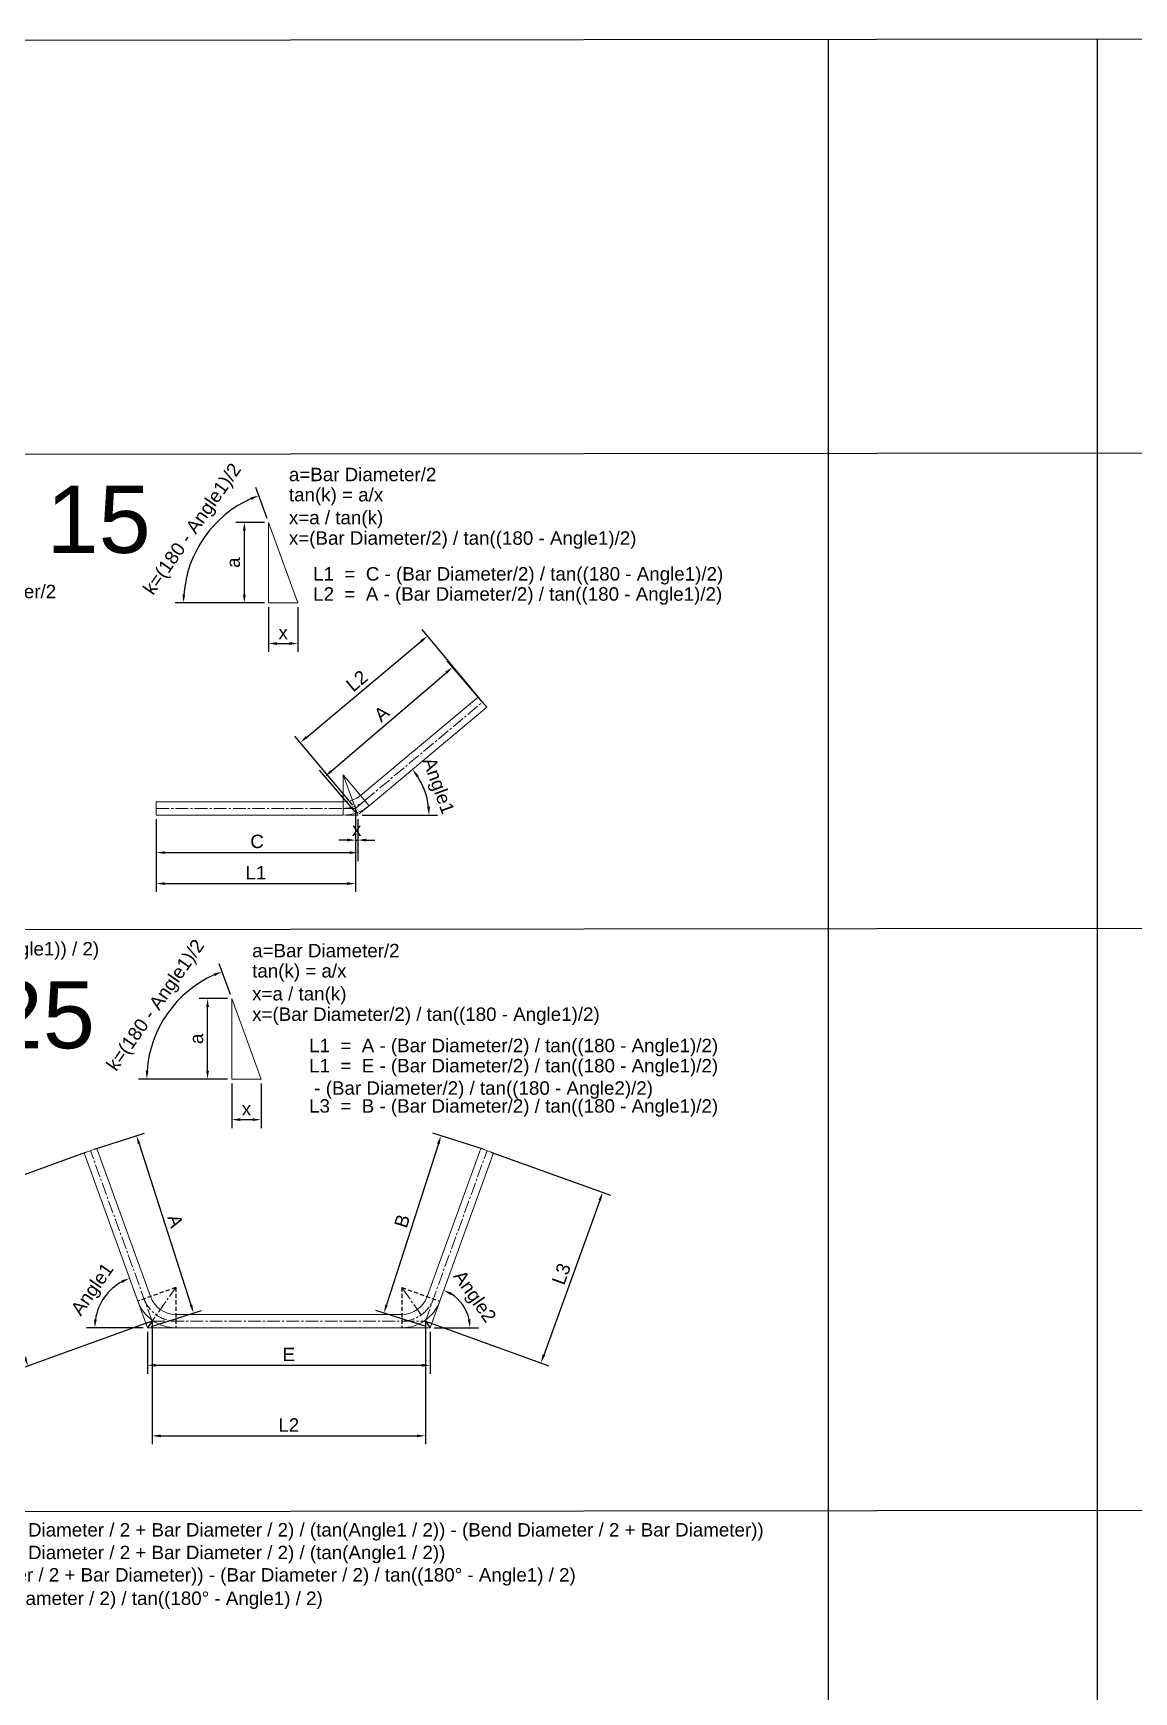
# Model space of a CAD drawing. Header units: metres. Extents: x 125 to 13754, y 1503 to 11930.
# Drawn here: x 4461 to 6101, y 8860 to 11331 of the extents above; entities that cross this region are included whole.
import ezdxf

# ---------------------------------------------------------------- set-up
doc = ezdxf.new("R2010")
doc.units = ezdxf.units.M
doc.linetypes.add('CENTER2', pattern=[28.575, 19.05, -3.175, 3.175, -3.175])
doc.linetypes.add('HIDDEN', pattern=[9.525, 6.35, -3.175])
doc.layers.add('Border', color=6, linetype='HIDDEN')
for name, color, linetype, lineweight in [('CL', 5, 'CENTER2', 0), ('D-STR-DIM', 7, 'Continuous', 0), ('Rebar', 7, 'Continuous', 20)]:
    doc.layers.add(name, color=color, linetype=linetype, lineweight=lineweight)
doc.styles.add('Arial', font='arial.ttf')
doc.dimstyles.new('Check', dxfattribs={"dimscale": 10, "dimtxt": 2, "dimasz": 1.25, "dimexe": 1.25, "dimexo": 0.625, "dimtad": 1, "dimtoh": 1, "dimdec": 1, "dimtxsty": 'Arial', "dimcen": 2.5, "dimclrd": 8, "dimclre": 8, "dimclrt": 1, "dimaunit": 1, "dimadec": 3, "dimazin": 0, "dimtfac": 1, "dimtdec": 1, "dimtix": 1, "dimtmove": 0, "dimatfit": 3, "dimfxl": 1, "dimarcsym": 0})
doc.dimstyles.new('D1-1', dxfattribs={"dimscale": 10, "dimtxt": 2, "dimasz": 1.25, "dimexe": 1.25, "dimexo": 0.625, "dimtad": 1, "dimdec": 1, "dimtxsty": 'Arial', "dimcen": 2.5, "dimclrd": 8, "dimclre": 8, "dimclrt": 4, "dimadec": 1, "dimazin": 0, "dimtfac": 1, "dimtdec": 1, "dimtix": 1, "dimtmove": 0, "dimatfit": 3, "dimfxl": 1, "dimarcsym": 0})

# ---------------------------------------------------------------- blocks, each defined once
blk = doc.blocks.new('*D11')
at = {"layer": 'D-STR-DIM', "color": 8, "lineweight": -2, "transparency": 16777216}
for p, q in [((4644.6, 10159.8), (4644.6, 10097.7)), ((4945, 10159.8), (4945, 10097.7)), ((4657.1, 10110.2), (4932.5, 10110.2))]:
    blk.add_line(p, q, dxfattribs=at)
at = {"layer": 'D-STR-DIM', "color": 8, "transparency": 16777216}
for points in [[(4657.1, 10112.3), (4657.1, 10108.1), (4644.6, 10110.2)], [(4932.5, 10112.3), (4932.5, 10108.1), (4945, 10110.2)]]:
    blk.add_solid(points, dxfattribs=at)
at = {"layer": 'Defpoints', "color": 0, "transparency": 16777216}
for p in [(4644.6, 10166.1), (4945, 10166.1), (4945, 10110.2)]:
    blk.add_point(p, dxfattribs=at)
at = {"layer": 'D-STR-DIM', "color": 4, "transparency": 16777216, "insert": (4794.8, 10126.8), "char_height": 20, "attachment_point": 5, "style": 'Arial'}
blk.add_mtext('C', dxfattribs=at)
blk = doc.blocks.new('*D12')
at = {"layer": 'D-STR-DIM', "color": 8, "lineweight": -2, "transparency": 16777216}
for p, q in [((4905.4, 10231.6), (5076.5, 10378.2)), ((5131, 10333.7), (5077.8, 10395.8)), ((4940.9, 10170.8), (4887.7, 10232.9))]:
    blk.add_line(p, q, dxfattribs=at)
at = {"layer": 'D-STR-DIM', "color": 8, "transparency": 16777216}
for points in [[(5075.1, 10379.8), (5077.8, 10376.6), (5086, 10386.3)], [(4904, 10233.1), (4906.7, 10230), (4895.9, 10223.4)]]:
    blk.add_solid(points, dxfattribs=at)
at = {"layer": 'Defpoints', "color": 0, "transparency": 16777216}
for p in [(5086, 10386.3), (5135.1, 10329), (4945, 10166.1)]:
    blk.add_point(p, dxfattribs=at)
at = {"layer": 'D-STR-DIM', "color": 4, "transparency": 16777216, "insert": (4980.3, 10317.2), "char_height": 20, "attachment_point": 5, "rotation": 40.595, "style": 'Arial'}
blk.add_mtext('A', dxfattribs=at)
blk = doc.blocks.new('*D26')
at = {"layer": 'D-STR-DIM', "color": 8, "lineweight": -2, "transparency": 16777216}
for p, q in [((4631.4, 9396.1), (4631.4, 9334)), ((5052.5, 9396.1), (5052.5, 9334)), ((4643.9, 9346.5), (5040, 9346.5))]:
    blk.add_line(p, q, dxfattribs=at)
at = {"layer": 'D-STR-DIM', "color": 8, "transparency": 16777216}
for points in [[(4643.9, 9348.6), (4643.9, 9344.4), (4631.4, 9346.5)], [(5040, 9348.6), (5040, 9344.4), (5052.5, 9346.5)]]:
    blk.add_solid(points, dxfattribs=at)
at = {"layer": 'Defpoints', "color": 0, "transparency": 16777216}
for p in [(4631.4, 9402.4), (5052.5, 9402.4), (5052.5, 9346.5)]:
    blk.add_point(p, dxfattribs=at)
at = {"layer": 'D-STR-DIM', "color": 4, "transparency": 16777216, "insert": (4842, 9362.7), "char_height": 20, "attachment_point": 5, "style": 'Arial'}
blk.add_mtext('E', dxfattribs=at)
blk = doc.blocks.new('*D27')
at = {"layer": 'D-STR-DIM', "color": 8, "lineweight": -2, "transparency": 16777216}
for p, q in [((4552.4, 9668.2), (4627.1, 9692.2)), ((4619.1, 9676.5), (4696.3, 9436.4)), ((4637.4, 9404.3), (4712.1, 9428.3))]:
    blk.add_line(p, q, dxfattribs=at)
at = {"layer": 'D-STR-DIM', "color": 8, "transparency": 16777216}
for points in [[(4621, 9677.1), (4617.1, 9675.8), (4615.2, 9688.4)], [(4698.3, 9437), (4694.3, 9435.8), (4700.2, 9424.5)]]:
    blk.add_solid(points, dxfattribs=at)
at = {"layer": 'Defpoints', "color": 0, "transparency": 16777216}
for p in [(4546.5, 9666.3), (4700.2, 9424.5), (4631.4, 9402.4)]:
    blk.add_point(p, dxfattribs=at)
at = {"layer": 'D-STR-DIM', "color": 4, "transparency": 16777216, "insert": (4673.2, 9561.4), "char_height": 20, "attachment_point": 5, "rotation": 287.8392, "style": 'Arial'}
blk.add_mtext('A', dxfattribs=at)
blk = doc.blocks.new('*D28')
at = {"layer": 'D-STR-DIM', "color": 8, "lineweight": -2, "transparency": 16777216}
for p, q in [((5131.5, 9668.2), (5056.8, 9692.2)), ((5064.9, 9676.5), (4987.6, 9436.4)), ((5046.6, 9404.3), (4971.9, 9428.3))]:
    blk.add_line(p, q, dxfattribs=at)
at = {"layer": 'D-STR-DIM', "color": 8, "transparency": 16777216}
for points in [[(5062.9, 9677.1), (5066.9, 9675.8), (5068.7, 9688.4)], [(4985.7, 9437), (4989.6, 9435.8), (4983.8, 9424.5)]]:
    blk.add_solid(points, dxfattribs=at)
at = {"layer": 'Defpoints', "color": 0, "transparency": 16777216}
for p in [(5137.5, 9666.3), (4983.8, 9424.5), (5052.5, 9402.4)]:
    blk.add_point(p, dxfattribs=at)
at = {"layer": 'D-STR-DIM', "color": 4, "transparency": 16777216, "insert": (5010.8, 9561.4), "char_height": 20, "attachment_point": 5, "rotation": 72.1608, "style": 'Arial'}
blk.add_mtext('B', dxfattribs=at)
blk = doc.blocks.new('*D40')
at = {"layer": 'D-STR-DIM', "color": 8, "lineweight": -2, "transparency": 16777216}
blk.add_line((5058.8, 9402.4), (5124.5, 9402.4), dxfattribs=at)
blk.add_arc((5052.5, 9402.4), 59.5, 12.0601, 58.0334, dxfattribs=at)
at = {"layer": 'D-STR-DIM', "color": 8, "transparency": 16777216}
for points in [[(5083.1, 9451), (5085, 9454.7), (5072.8, 9458.3)], [(5112.8, 9415), (5108.7, 9414.6), (5112, 9402.4)]]:
    blk.add_solid(points, dxfattribs=at)
at = {"layer": 'Defpoints', "color": 0, "transparency": 16777216}
for p in [(5146.9, 9662.9), (5107.2, 9426), (4631.4, 9402.4), (5052.5, 9402.4), (5052.5, 9402.4)]:
    blk.add_point(p, dxfattribs=at)
at = {"layer": 'D-STR-DIM', "color": 4, "transparency": 16777216, "insert": (5117, 9447.6), "char_height": 20, "attachment_point": 5, "rotation": 305.0467, "style": 'Arial'}
blk.add_mtext('Angle2', dxfattribs=at)
blk = doc.blocks.new('*D41')
at = {"layer": 'D-STR-DIM', "color": 8, "lineweight": -2, "transparency": 16777216}
blk.add_line((4625.2, 9402.4), (4540.4, 9402.4), dxfattribs=at)
blk.add_arc((4631.4, 9402.4), 78.5, 119.0378, 170.8687, dxfattribs=at)
at = {"layer": 'D-STR-DIM', "color": 8, "transparency": 16777216}
for points in [[(4592.4, 9472.9), (4594.2, 9469.1), (4604.7, 9476.2)], [(4556, 9414.7), (4551.8, 9415), (4552.9, 9402.4)]]:
    blk.add_solid(points, dxfattribs=at)
at = {"layer": 'Defpoints', "color": 0, "transparency": 16777216}
for p in [(4537.1, 9662.9), (4577.6, 9459.6), (4631.4, 9402.4), (4631.4, 9402.4), (5052.5, 9402.4)]:
    blk.add_point(p, dxfattribs=at)
at = {"layer": 'D-STR-DIM', "color": 4, "transparency": 16777216, "insert": (4551.4, 9458.5), "char_height": 20, "attachment_point": 5, "rotation": 54.9533, "style": 'Arial'}
blk.add_mtext('Angle1', dxfattribs=at)
blk = doc.blocks.new('*D102')
at = {"layer": 'D-STR-DIM', "color": 8, "lineweight": -2, "transparency": 16777216}
blk.add_line((4951.3, 10166.1), (5063.5, 10166.1), dxfattribs=at)
blk.add_arc((4945, 10166.1), 106, 6.7593, 33.1487, dxfattribs=at)
at = {"layer": 'D-STR-DIM', "color": 8, "transparency": 16777216}
for points in [[(5032.1, 10222.8), (5035.5, 10225.3), (5026.3, 10234.1)], [(5052.4, 10178.7), (5048.2, 10178.4), (5051, 10166.1)]]:
    blk.add_solid(points, dxfattribs=at)
at = {"layer": 'Defpoints', "color": 0, "transparency": 16777216}
for p in [(5137, 10326.7), (4961.7, 10180), (5048.2, 10190.5), (4644.6, 10166.1), (4923.2, 10166.1)]:
    blk.add_point(p, dxfattribs=at)
at = {"layer": 'D-STR-DIM', "color": 4, "transparency": 16777216, "insert": (5062.7, 10208.8), "char_height": 20, "attachment_point": 5, "rotation": 289.954, "style": 'Arial'}
blk.add_mtext('Angle1', dxfattribs=at)
blk = doc.blocks.new('*D133')
at = {"layer": 'D-STR-DIM', "color": 8, "lineweight": -2, "transparency": 16777216}
for p, q in [((4644.6, 10159.8), (4644.6, 10051.6)), ((4941.4, 10169.8), (4941.4, 10051.6)), ((4657.1, 10064.1), (4928.9, 10064.1))]:
    blk.add_line(p, q, dxfattribs=at)
at = {"layer": 'D-STR-DIM', "color": 8, "transparency": 16777216}
for points in [[(4657.1, 10066.1), (4657.1, 10062), (4644.6, 10064.1)], [(4928.9, 10066.1), (4928.9, 10062), (4941.4, 10064.1)]]:
    blk.add_solid(points, dxfattribs=at)
at = {"layer": 'Defpoints', "color": 0, "transparency": 16777216}
for p in [(4644.6, 10166.1), (4941.4, 10176.1), (4941.4, 10064.1)]:
    blk.add_point(p, dxfattribs=at)
at = {"layer": 'D-STR-DIM', "color": 1, "transparency": 16777216, "insert": (4793, 10080.3), "char_height": 20, "attachment_point": 5, "style": 'Arial'}
blk.add_mtext('L1', dxfattribs=at)
blk = doc.blocks.new('*D134')
at = {"layer": 'D-STR-DIM', "color": 8, "lineweight": -2, "transparency": 16777216}
for p, q in [((4805.7, 10602.1), (4763.3, 10602.1)), ((4775.8, 10494.6), (4775.8, 10589.6)), ((4805.7, 10482.1), (4763.3, 10482.1))]:
    blk.add_line(p, q, dxfattribs=at)
at = {"layer": 'D-STR-DIM', "color": 8, "transparency": 16777216}
for points in [[(4773.7, 10589.6), (4777.9, 10589.6), (4775.8, 10602.1)], [(4773.7, 10494.6), (4777.9, 10494.6), (4775.8, 10482.1)]]:
    blk.add_solid(points, dxfattribs=at)
at = {"layer": 'Defpoints', "color": 0, "transparency": 16777216}
for p in [(4775.8, 10602.1), (4811.9, 10602.1), (4811.9, 10482.1)]:
    blk.add_point(p, dxfattribs=at)
at = {"layer": 'D-STR-DIM', "color": 1, "transparency": 16777216, "insert": (4759.4, 10542.1), "char_height": 20, "attachment_point": 5, "rotation": 90, "style": 'Arial'}
blk.add_mtext('a', dxfattribs=at)
blk = doc.blocks.new('*D135')
at = {"layer": 'D-STR-DIM', "color": 8, "lineweight": -2, "transparency": 16777216}
for p, q in [((4811.9, 10475.8), (4811.9, 10409.2)), ((4855.5, 10475.8), (4855.5, 10409.2)), ((4824.4, 10421.7), (4843, 10421.7))]:
    blk.add_line(p, q, dxfattribs=at)
at = {"layer": 'D-STR-DIM', "color": 8, "transparency": 16777216}
for points in [[(4824.4, 10423.8), (4824.4, 10419.6), (4811.9, 10421.7)], [(4843, 10423.8), (4843, 10419.6), (4855.5, 10421.7)]]:
    blk.add_solid(points, dxfattribs=at)
at = {"layer": 'Defpoints', "color": 0, "transparency": 16777216}
for p in [(4811.9, 10482.1), (4855.5, 10482.1), (4855.5, 10421.7)]:
    blk.add_point(p, dxfattribs=at)
at = {"layer": 'D-STR-DIM', "color": 1, "transparency": 16777216, "insert": (4833.7, 10438), "char_height": 20, "attachment_point": 5, "style": 'Arial'}
blk.add_mtext('x', dxfattribs=at)
blk = doc.blocks.new('*D136')
at = {"layer": 'D-STR-DIM', "color": 8, "lineweight": -2, "transparency": 16777216}
for p, q in [((4809.8, 10608), (4793.1, 10653.9)), ((4805.7, 10482.1), (4672.7, 10482.1))]:
    blk.add_line(p, q, dxfattribs=at)
blk.add_arc((4855.5, 10482.1), 170.3, 114.1569, 175.7929, dxfattribs=at)
at = {"layer": 'D-STR-DIM', "color": 8, "transparency": 16777216}
for points in [[(4785, 10639.4), (4786.6, 10635.5), (4797.4, 10642.1)], [(4687.7, 10494.5), (4683.6, 10494.6), (4685.2, 10482.1)]]:
    blk.add_solid(points, dxfattribs=at)
at = {"layer": 'Defpoints', "color": 0, "transparency": 16777216}
for p in [(4738.7, 10606), (4811.9, 10602.1), (4811.9, 10482.1), (4855.5, 10482.1), (4855.5, 10482.1)]:
    blk.add_point(p, dxfattribs=at)
at = {"layer": 'D-STR-DIM', "color": 1, "transparency": 16777216, "insert": (4700.2, 10590.9), "char_height": 20, "attachment_point": 5, "rotation": 54.9749, "style": 'Arial'}
blk.add_mtext('k=(180 - Angle1)/2', dxfattribs=at)
blk = doc.blocks.new('*D137')
at = {"layer": 'D-STR-DIM', "color": 8, "lineweight": -2, "transparency": 16777216}
for p, q in [((4941.4, 10159.8), (4941.4, 10116.4)), ((4945, 10159.8), (4945, 10116.4)), ((4928.9, 10128.9), (4916.4, 10128.9)), ((4941.4, 10128.9), (4945, 10128.9)), ((4957.5, 10128.9), (4970, 10128.9))]:
    blk.add_line(p, q, dxfattribs=at)
at = {"layer": 'D-STR-DIM', "color": 8, "transparency": 16777216}
for points in [[(4928.9, 10131), (4928.9, 10126.8), (4941.4, 10128.9)], [(4957.5, 10131), (4957.5, 10126.8), (4945, 10128.9)]]:
    blk.add_solid(points, dxfattribs=at)
at = {"layer": 'Defpoints', "color": 0, "transparency": 16777216}
for p in [(4941.4, 10166.1), (4945, 10166.1), (4945, 10128.9)]:
    blk.add_point(p, dxfattribs=at)
at = {"layer": 'D-STR-DIM', "color": 1, "transparency": 16777216, "insert": (4943.2, 10145.1), "char_height": 20, "attachment_point": 5, "style": 'Arial'}
blk.add_mtext('x', dxfattribs=at)
blk = doc.blocks.new('*D226')
at = {"layer": 'D-STR-DIM', "color": 8, "lineweight": -2, "transparency": 16777216}
for p, q in [((4750.9, 9892.8), (4708.5, 9892.8)), ((4721, 9785.3), (4721, 9880.3)), ((4750.9, 9772.8), (4708.5, 9772.8))]:
    blk.add_line(p, q, dxfattribs=at)
at = {"layer": 'D-STR-DIM', "color": 8, "transparency": 16777216}
for points in [[(4719, 9880.3), (4723.1, 9880.3), (4721, 9892.8)], [(4719, 9785.3), (4723.1, 9785.3), (4721, 9772.8)]]:
    blk.add_solid(points, dxfattribs=at)
at = {"layer": 'Defpoints', "color": 0, "transparency": 16777216}
for p in [(4721, 9892.8), (4757.2, 9892.8), (4757.2, 9772.8)]:
    blk.add_point(p, dxfattribs=at)
at = {"layer": 'D-STR-DIM', "color": 1, "transparency": 16777216, "insert": (4704.6, 9832.8), "char_height": 20, "attachment_point": 5, "rotation": 90, "style": 'Arial'}
blk.add_mtext('a', dxfattribs=at)
blk = doc.blocks.new('*D227')
at = {"layer": 'D-STR-DIM', "color": 8, "lineweight": -2, "transparency": 16777216}
for p, q in [((4757.2, 9766.5), (4757.2, 9699.9)), ((4800.7, 9766.5), (4800.7, 9699.9)), ((4769.7, 9712.4), (4788.2, 9712.4))]:
    blk.add_line(p, q, dxfattribs=at)
at = {"layer": 'D-STR-DIM', "color": 8, "transparency": 16777216}
for points in [[(4769.7, 9714.5), (4769.7, 9710.4), (4757.2, 9712.4)], [(4788.2, 9714.5), (4788.2, 9710.4), (4800.7, 9712.4)]]:
    blk.add_solid(points, dxfattribs=at)
at = {"layer": 'Defpoints', "color": 0, "transparency": 16777216}
for p in [(4757.2, 9772.8), (4800.7, 9772.8), (4800.7, 9712.4)]:
    blk.add_point(p, dxfattribs=at)
at = {"layer": 'D-STR-DIM', "color": 1, "transparency": 16777216, "insert": (4779, 9728.7), "char_height": 20, "attachment_point": 5, "style": 'Arial'}
blk.add_mtext('x', dxfattribs=at)
blk = doc.blocks.new('*D228')
at = {"layer": 'D-STR-DIM', "color": 8, "lineweight": -2, "transparency": 16777216}
for p, q in [((4755, 9898.7), (4738.4, 9944.6)), ((4750.9, 9772.8), (4618, 9772.8))]:
    blk.add_line(p, q, dxfattribs=at)
blk.add_arc((4800.7, 9772.8), 170.3, 114.1569, 175.7929, dxfattribs=at)
at = {"layer": 'D-STR-DIM', "color": 8, "transparency": 16777216}
for points in [[(4730.3, 9930.1), (4731.8, 9926.2), (4742.6, 9932.8)], [(4633, 9785.2), (4628.8, 9785.4), (4630.5, 9772.8)]]:
    blk.add_solid(points, dxfattribs=at)
at = {"layer": 'Defpoints', "color": 0, "transparency": 16777216}
for p in [(4683.9, 9896.7), (4757.2, 9892.8), (4757.2, 9772.8), (4800.7, 9772.8), (4800.7, 9772.8)]:
    blk.add_point(p, dxfattribs=at)
at = {"layer": 'D-STR-DIM', "color": 1, "transparency": 16777216, "insert": (4645.4, 9881.6), "char_height": 20, "attachment_point": 5, "rotation": 54.9749, "style": 'Arial'}
blk.add_mtext('k=(180 - Angle1)/2', dxfattribs=at)
blk = doc.blocks.new('*D229')
at = {"layer": 'D-STR-DIM', "color": 8, "lineweight": -2, "transparency": 16777216}
for p, q in [((4540.6, 9664.1), (4349.8, 9595)), ((4365.8, 9587.5), (4449.2, 9357.2)), ((4632.6, 9410.3), (4441.7, 9341.2))]:
    blk.add_line(p, q, dxfattribs=at)
at = {"layer": 'D-STR-DIM', "color": 8, "transparency": 16777216}
for points in [[(4367.8, 9588.2), (4363.8, 9586.8), (4361.5, 9599.3)], [(4451.2, 9357.9), (4447.3, 9356.4), (4453.5, 9345.4)]]:
    blk.add_solid(points, dxfattribs=at)
at = {"layer": 'Defpoints', "color": 0, "transparency": 16777216}
for p in [(4546.5, 9666.3), (4638.4, 9412.4), (4453.5, 9345.4)]:
    blk.add_point(p, dxfattribs=at)
at = {"layer": 'D-STR-DIM', "color": 1, "transparency": 16777216, "insert": (4422.8, 9477.9), "char_height": 20, "width": 689.42, "attachment_point": 5, "rotation": 289.9065, "style": 'Arial'}
blk.add_mtext('L1 ', dxfattribs=at)
blk = doc.blocks.new('*D230')
at = {"layer": 'D-STR-DIM', "color": 8, "lineweight": -2, "transparency": 16777216}
for p, q in [((4638.4, 9406.1), (4638.4, 9228.9)), ((5045.5, 9406.1), (5045.5, 9228.9)), ((4650.9, 9241.4), (5033, 9241.4))]:
    blk.add_line(p, q, dxfattribs=at)
at = {"layer": 'D-STR-DIM', "color": 8, "transparency": 16777216}
for points in [[(4650.9, 9243.4), (4650.9, 9239.3), (4638.4, 9241.4)], [(5033, 9243.4), (5033, 9239.3), (5045.5, 9241.4)]]:
    blk.add_solid(points, dxfattribs=at)
at = {"layer": 'Defpoints', "color": 0, "transparency": 16777216}
for p in [(4638.4, 9412.4), (5045.5, 9412.4), (5045.5, 9241.4)]:
    blk.add_point(p, dxfattribs=at)
at = {"layer": 'D-STR-DIM', "color": 1, "transparency": 16777216, "insert": (4842, 9257.6), "char_height": 20, "width": 666.65, "attachment_point": 5, "style": 'Arial'}
blk.add_mtext('L2', dxfattribs=at)
blk = doc.blocks.new('*D331')
at = {"layer": 'D-STR-DIM', "color": 8, "lineweight": -2, "transparency": 16777216}
for p, q in [((5126.8, 10339.3), (5040.6, 10442.4)), ((4868.8, 10282.4), (5039, 10424.8)), ((4937.4, 10180.9), (4851.2, 10283.9))]:
    blk.add_line(p, q, dxfattribs=at)
at = {"layer": 'D-STR-DIM', "color": 8, "transparency": 16777216}
for points in [[(5037.7, 10426.4), (5040.4, 10423.2), (5048.6, 10432.8)], [(4867.4, 10284), (4870.1, 10280.8), (4859.2, 10274.4)]]:
    blk.add_solid(points, dxfattribs=at)
at = {"layer": 'Defpoints', "color": 0, "transparency": 16777216}
for p in [(5048.6, 10432.8), (5130.8, 10334.5), (4941.4, 10176.1)]:
    blk.add_point(p, dxfattribs=at)
at = {"layer": 'D-STR-DIM', "color": 1, "transparency": 16777216, "insert": (4943.4, 10366.1), "char_height": 20, "attachment_point": 5, "rotation": 39.908, "style": 'Arial'}
blk.add_mtext('L2', dxfattribs=at)
blk = doc.blocks.new('*D332')
at = {"layer": 'D-STR-DIM', "color": 8, "lineweight": -2, "transparency": 16777216}
for p, q in [((5143.3, 9664.1), (5321.4, 9599.7)), ((5305.4, 9592.2), (5221.9, 9361.8)), ((5051.4, 9410.3), (5229.4, 9345.8))]:
    blk.add_line(p, q, dxfattribs=at)
at = {"layer": 'D-STR-DIM', "color": 8, "transparency": 16777216}
for points in [[(5303.4, 9592.9), (5307.3, 9591.5), (5309.6, 9603.9)], [(5220, 9362.5), (5223.9, 9361.1), (5217.7, 9350)]]:
    blk.add_solid(points, dxfattribs=at)
at = {"layer": 'Defpoints', "color": 0, "transparency": 16777216}
for p in [(5137.5, 9666.3), (5045.5, 9412.4), (5217.7, 9350)]:
    blk.add_point(p, dxfattribs=at)
at = {"layer": 'D-STR-DIM', "color": 1, "transparency": 16777216, "insert": (5248.2, 9482.6), "char_height": 20, "attachment_point": 5, "rotation": 70.0935, "style": 'Arial'}
blk.add_mtext('L3', dxfattribs=at)

msp = doc.modelspace()

# ---------------------------------------------------------------- linework, layer by layer
for p, q in [((125.39, 11315.67), (13753.94, 11330.87)), ((5645.5, 11321.67), (5645.5, 1503.29)), ((6046.99, 1503.29), (6046.99, 11322.27)), ((125.39, 10698.87), (13753.94, 10714.07)), ((125.39, 9991.13), (13753.94, 10006.33)), ((125.39, 9123.75), (13753.94, 9138.95))]:
    msp.add_line(p, q)
at = {"layer": 'Border'}
for p, q in [((4673.5, 9462.38), (4617.09, 9441.95)), ((4673.5, 9462.38), (4673.5, 9402.38)), ((5010.46, 9462.38), (5010.46, 9402.38)), ((5010.46, 9462.38), (5066.87, 9441.95))]:
    msp.add_line(p, q, dxfattribs=at)
at = {"layer": 'Border', "linetype": 'ByBlock'}
for p, q in [((4638.43, 9412.38), (4629.03, 9408.98)), ((4638.43, 9412.38), (4631.42, 9402.38)), ((4638.43, 9412.38), (4638.43, 9402.38)), ((5045.53, 9412.38), (5045.53, 9402.38)), ((5045.53, 9412.38), (5054.93, 9408.98)), ((5045.53, 9412.38), (5052.55, 9402.38))]:
    msp.add_line(p, q, dxfattribs=at)
at = {"layer": 'CL'}
for p, q in [((4955.31, 10187.72), (5130.81, 10334.49)), ((4644.62, 10176.07), (4923.24, 10176.07)), ((4638.43, 9412.38), (4546.5, 9666.27)), ((5045.53, 9412.38), (5137.47, 9666.27)), ((4631.42, 9402.38), (4673.5, 9462.38)), ((5039.17, 9421.45), (5010.46, 9462.38)), ((4638.43, 9412.38), (5045.53, 9412.38))]:
    msp.add_line(p, q, dxfattribs=at)
msp.add_lwpolyline([(4961.73, 10180.05), (4945.02, 10166.07), (4923.24, 10166.07)], dxfattribs=at)
for centre, start, end in [((4923.24, 10226.07), 270, 309.90796), ((4673.5, 9462.38), 199.90651, 270), ((5010.46, 9462.38), 270, 340.09349)]:
    msp.add_arc(centre, 50, start, end, dxfattribs=at)
at = {"layer": 'Rebar'}
for p, q in [((5137.03, 10326.67), (5124.2, 10342)), ((4537.09, 9662.86), (4555.9, 9669.67)), ((4631.42, 9402.38), (4537.09, 9662.86)), ((4555.9, 9669.67), (4635.89, 9448.76)), ((5128.07, 9669.67), (5048.07, 9448.76)), ((5052.55, 9402.38), (5146.87, 9662.86)), ((5128.07, 9669.67), (5146.87, 9662.86)), ((5010.46, 9422.38), (4673.5, 9422.38)), ((4631.42, 9402.38), (5052.55, 9402.38))]:
    msp.add_line(p, q, dxfattribs=at)
at = {"layer": 'Rebar', "color": 6}
for points in [[(4811.92, 10602.08), (4811.94, 10482.08), (4855.48, 10482.08)], [(4941.39, 10176.07), (4941.39, 10166.07), (4945.02, 10166.07)], [(4757.17, 9892.79), (4757.18, 9772.79), (4800.72, 9772.79)]]:
    msp.add_lwpolyline(points, close=True, dxfattribs=at)
at = {"layer": 'Rebar'}
msp.add_lwpolyline([(5124.58, 10342.32), (4948.9, 10195.39, -0.1759129), (4923.24, 10186.07), (4644.62, 10186.07), (4644.62, 10166.07), (4923.24, 10166.07, 0.1759881), (4961.73, 10180.05), (5137.03, 10326.67)], format="xyb", dxfattribs=at)
for points in [[(4923.24, 10226.07), (4941.39, 10176.07)], [(4923.24, 10226.07), (4923.24, 10166.07)], [(4923.24, 10226.07), (4961.73, 10180.05)], [(4941.39, 10176.07), (4955.31, 10187.72)], [(4923.24, 10176.07), (4941.39, 10176.07)], [(4941.39, 10176.07), (4945.02, 10166.07)]]:
    msp.add_lwpolyline(points, dxfattribs=at)
for centre, radius, start, end in [((4673.5, 9462.38), 60, 199.90651, 270), ((4673.5, 9462.38), 40, 199.90651, 270), ((5010.46, 9462.38), 40, 270, 340.09349), ((5010.46, 9462.38), 60, 270, 340.09349)]:
    msp.add_arc(centre, radius, start, end, dxfattribs=at)

# ---------------------------------------------------------------- texts
at = {"layer": 'Rebar', "style": 'Arial'}
for s, p in [('15', (4480.94, 10556.57)), ('25', (4397.87, 9818.7))]:
    msp.add_text(s, height=100, dxfattribs=at).set_placement(p)
at = {"layer": 'Rebar', "color": 0, "style": 'Arial'}
msp.add_text('L2 = B - (Bar Diameter / 2) / tan((180° - Angle1) / 2) - (Bar Diameter / 2) / tan((180° - (90° - Angle1)) / 2)', height=20, dxfattribs=at).set_placement((3283.07, 9956.97))
at = {"layer": 'Rebar', "color": 0, "char_height": 20, "attachment_point": 1, "style": 'Arial'}
for s, width, insert in [('a=Bar Diameter/2 ', 472.2934, (4842.21, 10683.51)), ('tan(k) = a/x', 671.4797, (4842.21, 10653.4)), ('x=a / tan(k)', 671.4797, (4842.21, 10619.29)), ('x=(Bar Diameter/2) / tan((180 - Angle1)/2)', 671.4797, (4842.21, 10588.8)), ('L1  =  C - (Bar Diameter/2) / tan((180 - Angle1)/2)', 1337.0646, (4878.4, 10535.49)), ('x=Bend Diameter/2 + Bar Diameter/2 ', 472.2934, (4035.76, 10509.16)), ('L2  =  A - (Bar Diameter/2) / tan((180 - Angle1)/2)', 1337.0646, (4878.4, 10505.49)), ('a=Bar Diameter/2 ', 472.2934, (4787.46, 9974.23)), ('tan(k) = a/x', 671.4797, (4787.46, 9944.11)), ('x=a / tan(k)', 671.4797, (4787.46, 9910)), ('x=(Bar Diameter/2) / tan((180 - Angle1)/2)', 671.4797, (4787.46, 9879.51)), ('L1  =  A - (Bar Diameter/2) / tan((180 - Angle1)/2)', 778.5364, (4872.3, 9832.85)), ('L1  =  E - (Bar Diameter/2) / tan((180 - Angle1)/2)\\P - (Bar Diameter/2) / tan((180 - Angle2)/2)', 778.5364, (4872.3, 9802.85)), ('L3  =  B - (Bar Diameter/2) / tan((180 - Angle1)/2)', 778.5364, (4872.3, 9742.85)), ('L1 = A + ((Bend Diameter / 2 + Bar Diameter / 2) / (tan(Angle1 / 2)) - (Bend Diameter / 2 + Bar Diameter))', 1337.0646, (4248.5, 9111.41)), ('L2 = B + ((Bend Diameter / 2 + Bar Diameter / 2) / (tan(Angle1 / 2)) \\P- (Bend Diameter / 2 + Bar Diameter)) - (Bar Diameter / 2) / tan((180° - Angle1) / 2)', 1886.6889, (4248.5, 9077.71)), ('L3  = C - (Bar Diameter / 2) / tan((180° - Angle1) / 2)', 1337.0646, (4247.22, 9009.45))]:
    msp.add_mtext_dynamic_manual_height_columns(s, width=width, gutter_width=50, heights=[0], dxfattribs=dict(at, insert=insert))

# ---------------------------------------------------------------- dimensions: what is measured, and where the dimension line sits
at = {"layer": 'D-STR-DIM'}
for base, line1, line2, text, dimstyle, picture, middle in [((4738.71, 10606), ((4855.48, 10482.08), (4811.92, 10602.08)), ((4811.94, 10482.08), (4855.48, 10482.08)), 'k=(180 - Angle1)/2', 'Check', '*D136', (4700.19, 10590.92)), ((5048.19, 10190.47), ((4961.73, 10180.05), (5137.03, 10326.67)), ((4644.62, 10166.07), (4923.24, 10166.07)), 'Angle1', 'D1-1', '*D102', (5062.75, 10208.81)), ((4683.95, 9896.71), ((4800.72, 9772.79), (4757.17, 9892.79)), ((4757.18, 9772.79), (4800.72, 9772.79)), 'k=(180 - Angle1)/2', 'Check', '*D228', (4645.43, 9881.63)), ((4577.6, 9459.55), ((4631.42, 9402.38), (4537.09, 9662.86)), ((4631.42, 9402.38), (5052.55, 9402.38)), 'Angle1', 'D1-1', '*D41', (4551.39, 9458.51)), ((5107.16, 9425.98), ((5052.55, 9402.38), (5146.87, 9662.86)), ((4631.42, 9402.38), (5052.55, 9402.38)), 'Angle2', 'D1-1', '*D40', (5117, 9447.59))]:
    dim = msp.add_angular_dim_2l(base=base, line1=line1, line2=line2, text=text, dimstyle=dimstyle, dxfattribs=at)
    dim.commit()
    dim.dimension.update_dxf_attribs({"geometry": picture, "text_midpoint": middle})
for base, p1, p2, picture, middle in [((4775.8, 10602.08), (4811.94, 10482.08), (4811.92, 10602.08), '*D134', (4759.38, 10542.08)), ((4721.04, 9892.79), (4757.18, 9772.79), (4757.17, 9892.79), '*D226', (4704.62, 9832.79))]:
    dim = msp.add_linear_dim(base=base, p1=p1, p2=p2, angle=90, text='a', dimstyle='Check', dxfattribs=at)
    dim.commit()
    dim.dimension.update_dxf_attribs({"geometry": picture, "text_midpoint": middle})
for base, p1, p2, text, dimstyle, picture, middle in [((4855.48, 10421.72), (4811.94, 10482.08), (4855.48, 10482.08), 'x', 'Check', '*D135', (4833.71, 10437.97)), ((4941.39, 10064.05), (4644.62, 10166.07), (4941.39, 10176.07), 'L1', 'Check', '*D133', (4793, 10080.35)), ((4945.02, 10110.17), (4644.62, 10166.07), (4945.02, 10166.07), 'C', 'D1-1', '*D11', (4794.82, 10126.76)), ((4945.02, 10128.87), (4941.39, 10166.07), (4945.02, 10166.07), 'x', 'Check', '*D137', (4943.2, 10145.12)), ((4800.72, 9712.43), (4757.18, 9772.79), (4800.72, 9772.79), 'x', 'Check', '*D227', (4778.95, 9728.68)), ((5045.53, 9241.36), (4638.43, 9412.38), (5045.53, 9412.38), 'L2', 'Check', '*D230', (4841.98, 9257.65)), ((5052.55, 9346.49), (4631.42, 9402.38), (5052.55, 9402.38), 'E', 'D1-1', '*D26', (4841.98, 9362.74))]:
    dim = msp.add_linear_dim(base=base, p1=p1, p2=p2, text=text, dimstyle=dimstyle, dxfattribs=at)
    dim.commit()
    dim.dimension.update_dxf_attribs({"geometry": picture, "text_midpoint": middle})
for p1, p2, distance, text, dimstyle, picture, middle in [((4941.39, 10176.07), (5130.81, 10334.49), 128.12, 'L2', 'Check', '*D331', (4943.45, 10366.06)), ((4945.02, 10166.07), (5135.1, 10328.97), 75.53, 'A', 'D1-1', '*D12', (4980.34, 10317.21)), ((4546.5, 9666.27), (4638.43, 9412.38), -196.71, 'L1 ', 'Check', '*D229', (4422.82, 9477.89)), ((4546.5, 9666.27), (4631.42, 9402.38), 72.21, 'A', 'D1-1', '*D27', (4673.16, 9561.42)), ((5137.47, 9666.27), (5052.55, 9402.38), -72.21, 'B', 'D1-1', '*D28', (5010.8, 9561.42)), ((5137.47, 9666.27), (5045.53, 9412.38), 183.1, 'L3', 'Check', '*D332', (5248.18, 9482.59))]:
    dim = msp.add_aligned_dim(p1=p1, p2=p2, distance=distance, text=text, dimstyle=dimstyle, dxfattribs=at)
    dim.commit()
    dim.dimension.update_dxf_attribs({"geometry": picture, "text_midpoint": middle})

doc.saveas('drawing.dxf')
